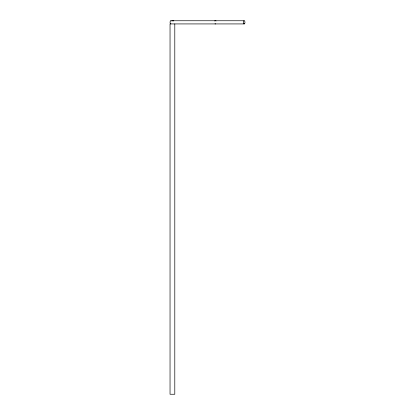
<?xml version="1.0" encoding="UTF-8"?>
<svg xmlns="http://www.w3.org/2000/svg" width="415" height="415" viewBox="0 0 415 415"><rect width="100%" height="100%" fill="white"/><g stroke="black" fill="none" stroke-linecap="round" stroke-linejoin="round"><path stroke-width="0.62" d="M170.861 20.75L244.165 20.75M244.165 23.925L170.041 23.925L170.041 394.25L174.793 394.25L174.793 23.925M170.861 23.925A1.587 0.794 90 0 1 170.093 21.928A1.587 0.794 90 0 1 171.255 20.963M172.339 20.963A1.587 1.375 90 0 1 173.714 20.963M214.664 20.963A1.587 1.375 -90 0 1 216.039 20.963M215.707 23.868A1.587 1.375 -90 0 1 214.996 23.868M244.726 23.458A1.587 0.794 -90 0 0 244.373 20.802A1.587 0.794 -90 0 0 243.398 22.747A1.587 0.794 -90 0 0 244.726 23.458"/></g></svg>
